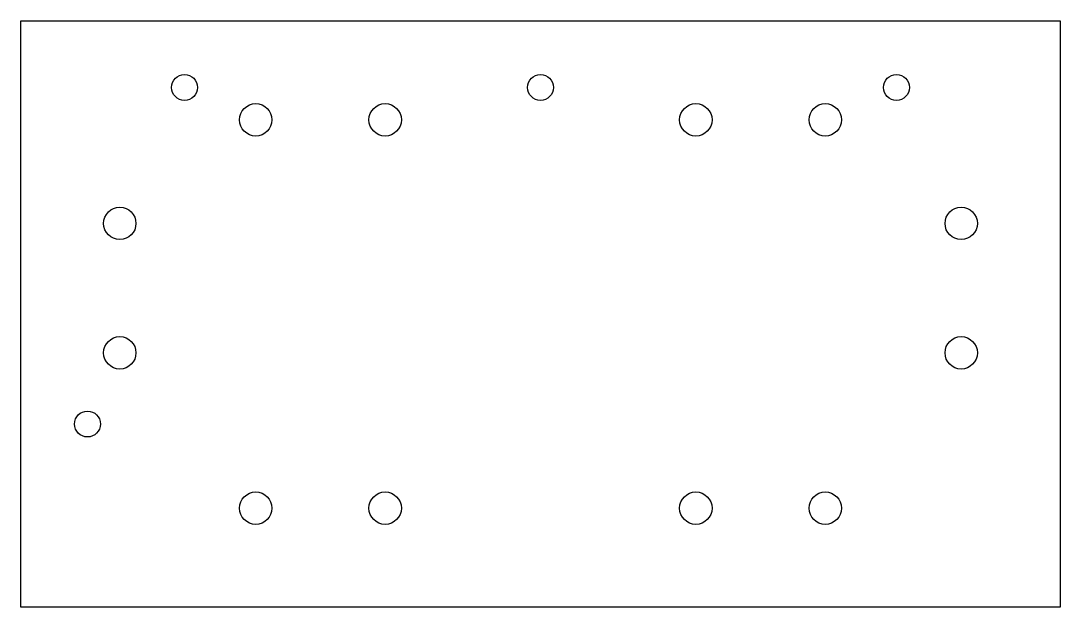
# Model space of a CAD drawing. Header units: millimetres. Extents: x -28 to 132, y -62 to 28.
import ezdxf

# ---------------------------------------------------------------- set-up
doc = ezdxf.new("R2010")
doc.units = ezdxf.units.MM
doc.layers.get('0').update_dxf_attribs({"linetype": 'CONTINUOUS'})

msp = doc.modelspace()

# ---------------------------------------------------------------- linework, layer by layer
msp.add_lwpolyline([(-28.3, 28.3), (132.3, 28.3), (132.3, -62.3), (-28.3, -62.3)], close=True)
for centre, radius in [((-3, 18), 2), ((52, 18), 2), ((107, 18), 2), ((8, 13), 2.5), ((28, 13), 2.5), ((76, 13), 2.5), ((96, 13), 2.5), ((-13, -3), 2.5), ((117, -3), 2.5), ((-13, -23), 2.5), ((117, -23), 2.5), ((-18, -34), 2), ((8, -47), 2.5), ((28, -47), 2.5), ((76, -47), 2.5), ((96, -47), 2.5)]:
    msp.add_circle(centre, radius)

doc.saveas('drawing.dxf')
